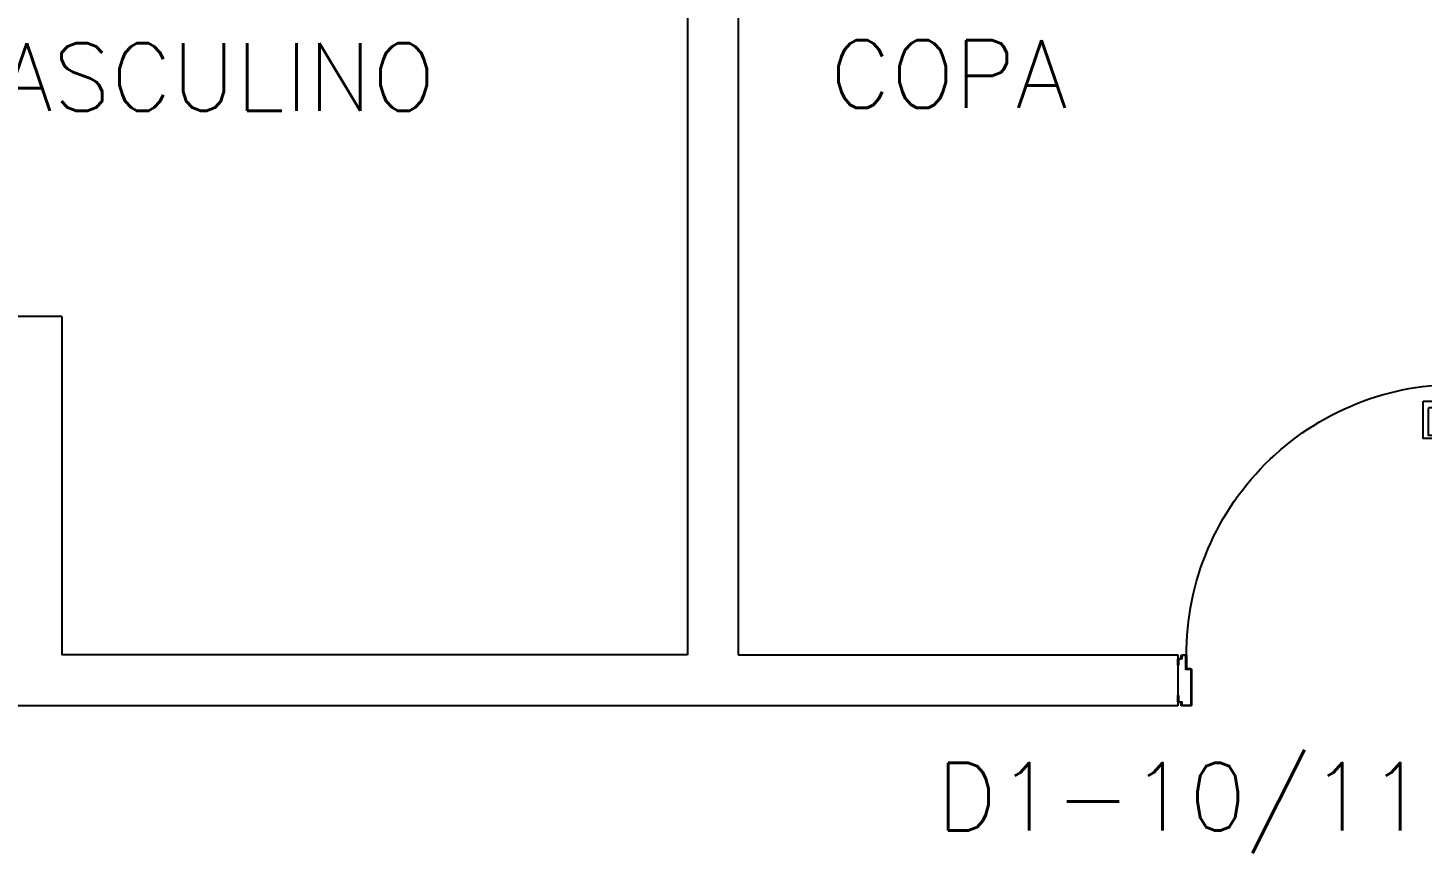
# Model space of a CAD drawing. Header units: millimetres. Extents: x 2801 to 3319, y 1187 to 1422.
# Drawn here: x 3051.725 to 3055.847, y 1263.364 to 1265.803 of the extents above; entities that cross this region are included whole.
import ezdxf

# ---------------------------------------------------------------- set-up
doc = ezdxf.new("R2010")
doc.units = ezdxf.units.MM
for name, color, linetype in [('AR-ALV', 2, 'Continuous'), ('AR-PORTA', 1, 'Continuous'), ('ENDEREÇO', 2, 'Continuous'), ('maçaneta', 1, 'Continuous'), ('mov', 1, 'Continuous'), ('PM-PERFIL U-C', 2, 'Continuous'), ('PM-VIDRO', 1, 'Continuous'), ('pm1', 2, 'Continuous'), ('pm2', 2, 'Continuous'), ('TEXTO', 2, 'Continuous')]:
    doc.layers.add(name, color=color, linetype=linetype)
doc.styles.add('UNB-100', font='simplex.shx', dxfattribs={"height": 0.2})
doc.styles.add('UNB1-100', font='simplex.shx', dxfattribs={"height": 0.2})

# ---------------------------------------------------------------- blocks, each defined once
blk = doc.blocks.new('PM3V')
at = {"layer": 'maçaneta'}
for points in [[(0.02000000039487137, 0.9000059496770147), (-0.03499999960513545, 0.9000059496770147), (-0.03499999960513545, 0.7900059496769727), (3.94861136843172e-10, 0.7900059496769727), (3.94861136843172e-10, 0.8000059496769636), (-0.01999999960514909, 0.8000059496769636), (-0.01999999960514909, 0.8785059496770116, -0.4142135623673084), (-0.01849999960515614, 0.8800059496769761), (0.02000000039487137, 0.8800059496770045)], [(0.1250000003948327, 0.9000059496770147), (0.07000000039479748, 0.9000059496770432), (0.07000000039479748, 0.8800059496770045), (0.1085000003948534, 0.8800059496769761, -0.4142135623728582), (0.1100000003948464, 0.8785059496769831), (0.1100000003948464, 0.8000059496769636), (0.09000000039480771, 0.8000059496769636), (0.09000000039480771, 0.7900059496769727), (0.1250000003948043, 0.7900059496769727)]]:
    blk.add_lwpolyline(points, format="xyb", close=True, dxfattribs=at)
for points in [[(0.02000000039489979, 0.7900059496778822), (0.02000000039489979, 0.8300059496779026), (0.02500000039489524, 0.8300059496779026), (0.02500000039489524, 0.7900059496778822)], [(0.07000000039485432, 0.7900059496778822), (0.07000000039485432, 0.8300059496779026), (0.06500000039485887, 0.8300059496779026), (0.06500000039485887, 0.7900059496778822)]]:
    blk.add_lwpolyline(points, close=True, dxfattribs=at)
at = {"layer": 'mov'}
blk.add_arc((0.02500000044872203, 0.1500000000801279), 0.8000059495968698, 356.8471646673505, 90.00000000192941, dxfattribs=at)
at = {"layer": 'PM-PERFIL U-C'}
for p, q in [((4.488380778155943e-10, 0.1200000000837078), (4.488096561061639e-10, 0.1385000000837251)), ((0.001500000448802608, 0.140000000083718), (0.01000000044880056, 0.1400000000836896)), ((0.002000000448819206, 0.1380000000837085), (0.002000000448819206, 0.1200000000836794)), ((0.01050000044876032, 0.1380000000837085), (0.002000000448819206, 0.1380000000837085)), ((0.01000000044880056, 0.1400000000836896), (0.01000000044880056, 0.1485000000837444)), ((0.01150000044879351, 0.1500000000837374), (0.02350000044873712, 0.1500000000837374)), ((0.01200000044878169, 0.1480000000836994), (0.01200000044875327, 0.1395000000837014)), ((0.02300000044872053, 0.1480000000836994), (0.01200000044878169, 0.1480000000836994)), ((0.02300000044872053, 0.1085000000812228), (0.02300000044872053, 0.1480000000836994)), ((0.02500000044873008, 0.1485000000837444), (0.02500000044873008, 0.1090000000811826)), ((0.8250059500504132, 0.1485000000677146), (0.8250059500504132, 0.1090000000651528)), ((0.8385059500503498, 0.1500000000677075), (0.8265059500504062, 0.1500000000677075)), ((0.8270059500504228, 0.1480000000676696), (0.8380059500503616, 0.1480000000676696)), ((0.8270059500504228, 0.108500000065193), (0.8270059500504228, 0.1480000000676696)), ((0.8380059500503616, 0.1480000000676696), (0.83800595005039, 0.1395000000676716)), ((0.839505950050383, 0.1380000000676787), (0.8480059500503241, 0.1380000000676787)), ((0.8400059500503427, 0.1400000000676598), (0.8400059500503427, 0.1485000000677146)), ((0.8485059500503407, 0.1400000000676882), (0.8400059500503427, 0.1400000000676598)), ((0.8480059500503241, 0.1380000000676787), (0.8480059500503241, 0.1200000000676495)), ((0.8500059500503052, 0.120000000067678), (0.8500059500503336, 0.1385000000676953)), ((0.002000000448819206, 0.1200000000836794), (4.488380778155943e-10, 0.1200000000837078)), ((0.03800000044862162, 0.1070000000812299), (0.02450000044871348, 0.1070000000812299)), ((0.03850000044866664, 0.1090000000812394), (0.02500000044873008, 0.1090000000811826)), ((0.03800000044862162, 0.1070000000812299), (0.0380000004487353, 0.002000000083741238)), ((0.04000000044865959, 0.1075000000812465), (0.04000000044871643, 0.001500000083667796)), ((0.8100059500504837, 0.1075000000652166), (0.8100059500504269, 0.001500000067637952)), ((0.8115059500504767, 0.1090000000652096), (0.8250059500504132, 0.1090000000651528)), ((0.8120059500505217, 0.1070000000652001), (0.8255059500504298, 0.1070000000652001)), ((0.8120059500505217, 0.1070000000652001), (0.812005950050408, 0.002000000067711394)), ((0.8480059500503241, 0.1200000000676495), (0.8500059500503052, 0.120000000067678)), ((4.488380778155943e-10, 0.03000000008367598), (0.002000000448819206, 0.0300000000837044)), ((4.488096561061639e-10, 0.0115000000836587), (4.488380778155943e-10, 0.03000000008367598)), ((0.01000000044880056, 0.01000000008369417), (0.001500000448802608, 0.01000000008366575)), ((0.002000000448819206, 0.0300000000837044), (0.002000000448819206, 0.0120000000836753)), ((0.002000000448819206, 0.0120000000836753), (0.01050000044876032, 0.0120000000836753)), ((0.01000000044880056, 0.001500000083639375), (0.01000000044880056, 0.01000000008369417)), ((0.03849839395508314, 8.367484483073895e-11), (0.01150000044879351, 8.364642312130854e-11)), ((0.01200000044875327, 0.01050000008368235), (0.01200000044878169, 0.002000000083684395)), ((0.01200000044878169, 0.002000000083684395), (0.0380000004487353, 0.002000000083741238)), ((0.8115075565440601, 6.764500071199109e-11), (0.8385059500503498, 6.761657900256068e-11)), ((0.8380059500503616, 0.00200000006765455), (0.812005950050408, 0.002000000067711394)), ((0.83800595005039, 0.0105000000676525), (0.8380059500503616, 0.00200000006765455)), ((0.8480059500503241, 0.01200000006764546), (0.839505950050383, 0.01200000006764546)), ((0.8400059500503427, 0.00150000006760953), (0.8400059500503427, 0.01000000006766433)), ((0.8400059500503427, 0.01000000006766433), (0.8485059500503407, 0.01000000006763591)), ((0.8500059500503052, 0.03000000006764614), (0.8480059500503241, 0.03000000006767456)), ((0.8480059500503241, 0.03000000006767456), (0.8480059500503241, 0.01200000006764546)), ((0.8500059500503336, 0.01150000006762886), (0.8500059500503052, 0.03000000006764614))]:
    blk.add_line(p, q, dxfattribs=at)
for centre, radius, start, end in [((0.001500000448802608, 0.1385000000837251), 0.001499999999992951, 90, 180), ((0.01150000044882193, 0.1485000000837444), 0.001500000000021373, 90.00000000108614, 180), ((0.01050000044876032, 0.1395000000837014), 0.001499999999992951, 270, 0), ((0.02350000044873712, 0.1485000000837728), 0.00149999999996453, 359.9999999989138, 90), ((0.8265059500504062, 0.148500000067743), 0.00149999999996453, 90, 180.0000000010862), ((0.839505950050383, 0.1395000000676716), 0.001499999999992951, 180, 270), ((0.8385059500503214, 0.1485000000677146), 0.001500000000021373, 0, 89.99999999891384), ((0.8485059500503407, 0.1385000000676953), 0.001499999999992951, 0, 90), ((0.02450000044871348, 0.1085000000812228), 0.0015, 180, 270.0000000003257), ((0.03850000044866664, 0.1075000000812465), 0.0015, 4.233954391964233e-11, 90.00000000013839), ((0.8115059500504767, 0.1075000000652166), 0.0015, 89.99999999986159, 179.9999999999577), ((0.8255059500504298, 0.108500000065193), 0.0015, 269.9999999996743, 0), ((0.001500000448802608, 0.0115000000836587), 0.001499999999992951, 180, 270), ((0.01150000044882193, 0.001500000083639375), 0.001499999999992951, 180, 269.9999999989138), ((0.01050000044876032, 0.01050000008368235), 0.001499999999992951, 0, 90), ((0.03850000044872348, 0.001500000083667796), 0.001499999999992951, 269.9386364860718, 0), ((0.8115059500504198, 0.001500000067637952), 0.001499999999992951, 180, 270.0613635139281), ((0.839505950050383, 0.0105000000676525), 0.001499999999992951, 90, 180), ((0.8385059500503214, 0.00150000006760953), 0.001499999999992951, 270.0000000010862, 0), ((0.8485059500503407, 0.01150000006762886), 0.001499999999992951, 270, 0)]:
    blk.add_arc(centre, radius, start, end, dxfattribs=at)
at = {"layer": 'PM-VIDRO'}
for p, q in [((0.04000000043525195, 0.4500059496769978), (0.04000000042514955, 0.7500059496769976)), ((0.05000000042514956, 0.7500059496769981), (0.05000000043525196, 0.4500059496769978))]:
    blk.add_line(p, q, dxfattribs=at)
at = {"layer": 'pm1'}
for p, q in [((0.02500000042178208, 0.9500059496769977), (0.06500000042178208, 0.9500059496787977)), ((0.02500000042514955, 0.7500059496769976), (0.02500000042178208, 0.9500059496769977)), ((0.06500000042178208, 0.9500059496787977), (0.0650000004248128, 0.7600059496769976)), ((0.04000000042514865, 0.7500059496769976), (0.02500000042514955, 0.7500059496769976)), ((0.0650000004248128, 0.7600059496769976), (0.0400000004248128, 0.7600059496769977)), ((0.04000000042514955, 0.7500059496769976), (0.0400000004248128, 0.7600059496769977)), ((0.05000000042481281, 0.7600059496769977), (0.05000000042514956, 0.750005949676998)), ((0.06500000042514956, 0.7500059496769977), (0.05000000042514956, 0.750005949676998)), ((0.06500000042481281, 0.7600059496769942), (0.06500000042514956, 0.750005949676988)), ((0.02500000044872203, 0.1500000000801279), (0.02500000043525195, 0.4500059496769978)), ((0.04000000043525195, 0.4500059496769978), (0.02500000043525195, 0.4500059496769978)), ((0.0400000004355887, 0.4400059496769977), (0.04000000043525195, 0.4500059496769978)), ((0.0650000004355887, 0.4400059496769977), (0.0400000004355887, 0.4400059496769977)), ((0.06500000043525198, 0.4500059496769978), (0.05000000043525196, 0.4500059496769978)), ((0.05000000043525196, 0.4500059496769995), (0.05000000043558871, 0.4400059496769978)), ((0.06500000043525198, 0.4500059496769978), (0.0650000004355887, 0.4400059496769941)), ((0.0650000004355887, 0.4400059496769977), (0.06500000044872203, 0.1500000000819184)), ((0.06500000044872203, 0.1500000000819184), (0.02500000044872203, 0.1500000000801279))]:
    blk.add_line(p, q, dxfattribs=at)
at = {"layer": 'pm2'}
for p, q in [((0.02500000043525195, 0.4500059496769978), (0.02500000042514955, 0.7500059496769976)), ((0.06500000042514956, 0.7500059496769977), (0.06500000043525198, 0.4500059496769984)), ((0.02500000044872197, 0.1500000000801279), (0.02500000031731053, 0.109000000081207)), ((0.02500000031731053, 0.109000000081207), (0.03500000033356254, 0.109000000081207)), ((0.825188820691944, 0.109000000081207), (0.815188820675692, 0.109000000081207)), ((0.8151888210250393, 1.387778780781446e-17), (0.8401888210413061, 1.387778780781446e-17)), ((0.8401888210092545, 0.01000000000000002), (0.8501888210092546, 0.01000000000000002)), ((0.8401888210413061, 1.387778780781446e-17), (0.8401888210092545, 0.01000000000000002))]:
    blk.add_line(p, q, dxfattribs=at)

msp = doc.modelspace()

# ---------------------------------------------------------------- linework, layer by layer
at = {"layer": 'AR-ALV'}
for p, q in [((3053.674911089359, 1267.399824475017), (3053.674911089357, 1263.949824475066)), ((3053.824911089177, 1267.399824477124), (3053.824911089175, 1263.949824475891)), ((3051.824911089374, 1264.949824475114), (3051.674911089374, 1264.949824475114)), ((3051.824911089374, 1264.949824475114), (3051.824911089358, 1263.949824475101)), ((3053.674911089357, 1263.949824475066), (3051.824911089358, 1263.949824475101)), ((3053.824911089175, 1263.949824475891), (3055.124905139111, 1263.949824475911)), ((3055.124905139111, 1263.949824475911), (3055.124905139111, 1263.799824475036)), ((3055.124905139111, 1263.799824475036), (3050.674911089357, 1263.799824475126))]:
    msp.add_line(p, q, dxfattribs=at)

# ---------------------------------------------------------------- block references
at = {"layer": 'AR-PORTA', "xscale": -1}
msp.add_blockref('PM3V', (3055.974911089175, 1263.799824476111), dxfattribs=at)

# ---------------------------------------------------------------- texts
at = {"layer": 'ENDEREÇO', "style": 'UNB1-100'}
msp.add_text('D1-10/11', height=0.2, dxfattribs=at).set_placement((3054.410863156367, 1263.430902365283))
at = {"layer": 'TEXTO', "style": 'UNB-100'}
for s, p in [('MASCULINO', (3051.438684912811, 1265.558063655237)), ('COPA', (3054.096051033638, 1265.566724878764))]:
    msp.add_text(s, height=0.2, dxfattribs=at).set_placement(p)

doc.saveas('drawing.dxf')
